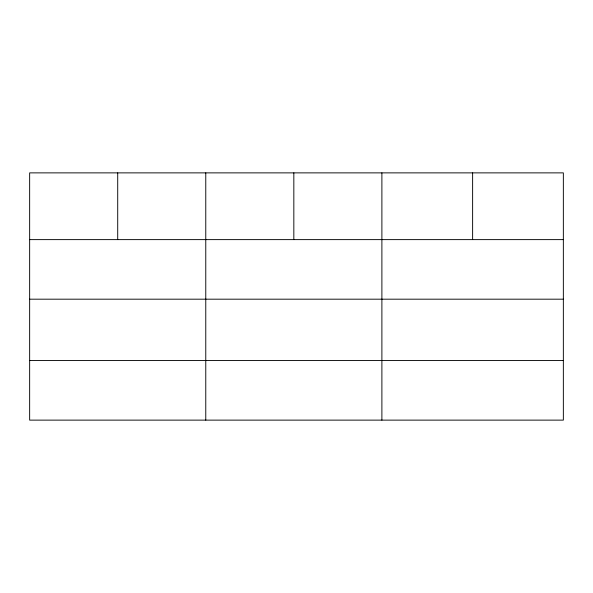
<?xml version="1.0" encoding="UTF-8"?>
<svg xmlns="http://www.w3.org/2000/svg" width="593" height="593" viewBox="0 0 593 593"><rect width="100%" height="100%" fill="white"/><g stroke="black" fill="none" stroke-linecap="round" stroke-linejoin="round"><path stroke-width="0.89" d="M563.35 299.183L563.35 172.874L29.65 172.874L29.65 420.126L563.35 420.126L563.35 299.183L29.65 299.183M29.65 239.616L563.35 239.616M29.65 360.559L563.35 360.559M472.621 172.874L472.621 239.616M381.892 172.874L381.892 420.126M293.831 172.874L293.831 239.616M205.771 172.874L205.771 420.126M117.71 172.874L117.71 239.616"/></g></svg>
